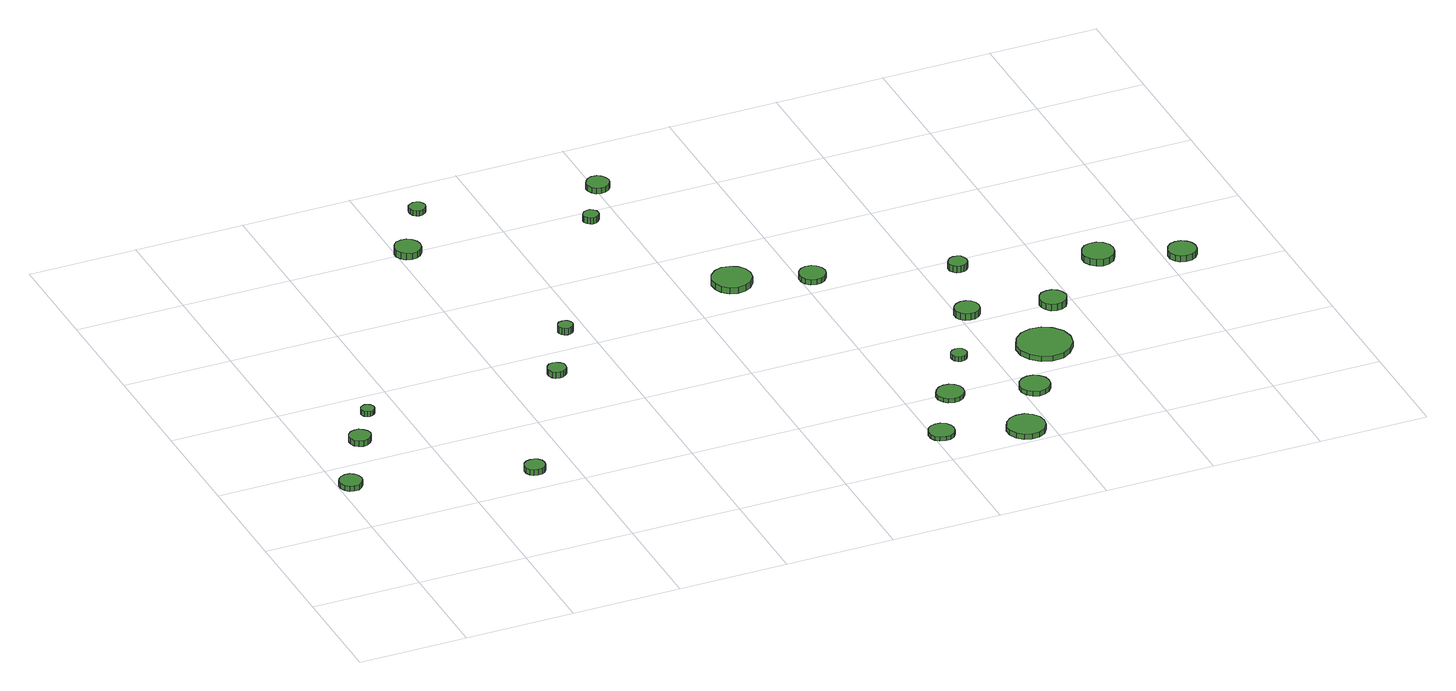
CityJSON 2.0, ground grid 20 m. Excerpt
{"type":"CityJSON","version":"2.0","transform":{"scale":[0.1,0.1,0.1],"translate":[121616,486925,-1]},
"CityObjects":{
"tree1":{"type":"SolitaryVegetationObject","attributes":{"function":"something"},"geometry":[{"type":"MultiSurface","lod":"1","boundaries":[[[0,1,2,3,4,5,6,7,8,9,10,11,12,13,14]],[[15,16,17,18,19,20,21,22,23,24,25,26,27,28,29]],[[0,29,28,1]],[[1,28,27,2]],[[2,27,26,3]],[[3,26,25,4]],[[4,25,24,5]],[[5,24,23,6]],[[6,23,22,7]],[[7,22,21,8]],[[8,21,20,9]],[[9,20,19,10]],[[10,19,18,11]],[[11,18,17,12]],[[12,17,16,13]],[[13,16,15,14]],[[14,15,29,0]]]}]},
"tree2":{"type":"SolitaryVegetationObject","attributes":{"function":"something"},"geometry":[{"type":"MultiSurface","lod":"1","boundaries":[[[30,31,32,33,34,35,36,37,38,39,40,41,42,43,44]],[[45,46,47,48,49,50,51,52,53,54,55,56,57,58,59]],[[30,59,58,31]],[[31,58,57,32]],[[32,57,56,33]],[[33,56,55,34]],[[34,55,54,35]],[[35,54,53,36]],[[36,53,52,37]],[[37,52,51,38]],[[38,51,50,39]],[[39,50,49,40]],[[40,49,48,41]],[[41,48,47,42]],[[42,47,46,43]],[[43,46,45,44]],[[44,45,59,30]]]}]},
"tree3":{"type":"SolitaryVegetationObject","attributes":{"function":"something"},"geometry":[{"type":"MultiSurface","lod":"1","boundaries":[[[60,61,62,63,64,65,66,67,68,69,70,71,72,73,74]],[[75,76,77,78,79,80,81,82,83,84,85,86,87,88,89]],[[60,89,88,61]],[[61,88,87,62]],[[62,87,86,63]],[[63,86,85,64]],[[64,85,84,65]],[[65,84,83,66]],[[66,83,82,67]],[[67,82,81,68]],[[68,81,80,69]],[[69,80,79,70]],[[70,79,78,71]],[[71,78,77,72]],[[72,77,76,73]],[[73,76,75,74]],[[74,75,89,60]]]}]},
"tree4":{"type":"SolitaryVegetationObject","attributes":{"function":"something"},"geometry":[{"type":"MultiSurface","lod":"1","boundaries":[[[90,91,92,93,94,95,96,97,98,99,100,101,102,103,104]],[[105,106,107,108,109,110,111,112,113,114,115,116,117,118,119]],[[90,119,118,91]],[[91,118,117,92]],[[92,117,116,93]],[[93,116,115,94]],[[94,115,114,95]],[[95,114,113,96]],[[96,113,112,97]],[[97,112,111,98]],[[98,111,110,99]],[[99,110,109,100]],[[100,109,108,101]],[[101,108,107,102]],[[102,107,106,103]],[[103,106,105,104]],[[104,105,119,90]]]}]},
"tree5":{"type":"SolitaryVegetationObject","attributes":{"function":"something"},"geometry":[{"type":"MultiSurface","lod":"1","boundaries":[[[120,121,122,123,124,125,126,127,128,129,130,131,132,133,134]],[[135,136,137,138,139,140,141,142,143,144,145,146,147,148,149]],[[120,149,148,121]],[[121,148,147,122]],[[122,147,146,123]],[[123,146,145,124]],[[124,145,144,125]],[[125,144,143,126]],[[126,143,142,127]],[[127,142,141,128]],[[128,141,140,129]],[[129,140,139,130]],[[130,139,138,131]],[[131,138,137,132]],[[132,137,136,133]],[[133,136,135,134]],[[134,135,149,120]]]}]},
"tree6":{"type":"SolitaryVegetationObject","attributes":{"function":"something"},"geometry":[{"type":"MultiSurface","lod":"1","boundaries":[[[150,151,152,153,154,155,156,157,158,159,160,161,162,163,164]],[[165,166,167,168,169,170,171,172,173,174,175,176,177,178,179]],[[150,179,178,151]],[[151,178,177,152]],[[152,177,176,153]],[[153,176,175,154]],[[154,175,174,155]],[[155,174,173,156]],[[156,173,172,157]],[[157,172,171,158]],[[158,171,170,159]],[[159,170,169,160]],[[160,169,168,161]],[[161,168,167,162]],[[162,167,166,163]],[[163,166,165,164]],[[164,165,179,150]]]}]},
"tree7":{"type":"SolitaryVegetationObject","attributes":{"function":"something"},"geometry":[{"type":"MultiSurface","lod":"1","boundaries":[[[180,181,182,183,184,185,186,187,188,189,190,191,192,193,194]],[[195,196,197,198,199,200,201,202,203,204,205,206,207,208,209]],[[180,209,208,181]],[[181,208,207,182]],[[182,207,206,183]],[[183,206,205,184]],[[184,205,204,185]],[[185,204,203,186]],[[186,203,202,187]],[[187,202,201,188]],[[188,201,200,189]],[[189,200,199,190]],[[190,199,198,191]],[[191,198,197,192]],[[192,197,196,193]],[[193,196,195,194]],[[194,195,209,180]]]}]},
"tree8":{"type":"SolitaryVegetationObject","attributes":{"function":"something"},"geometry":[{"type":"MultiSurface","lod":"1","boundaries":[[[210,211,212,213,214,215,216,217,218,219,220,221,222,223,224]],[[225,226,227,228,229,230,231,232,233,234,235,236,237,238,239]],[[210,239,238,211]],[[211,238,237,212]],[[212,237,236,213]],[[213,236,235,214]],[[214,235,234,215]],[[215,234,233,216]],[[216,233,232,217]],[[217,232,231,218]],[[218,231,230,219]],[[219,230,229,220]],[[220,229,228,221]],[[221,228,227,222]],[[222,227,226,223]],[[223,226,225,224]],[[224,225,239,210]]]}]},
"tree9":{"type":"SolitaryVegetationObject","attributes":{"function":"something"},"geometry":[{"type":"MultiSurface","lod":"1","boundaries":[[[240,241,242,243,244,245,246,247,248,249,250,251,252,253,254]],[[255,256,257,258,259,260,261,262,263,264,265,266,267,268,269]],[[240,269,268,241]],[[241,268,267,242]],[[242,267,266,243]],[[243,266,265,244]],[[244,265,264,245]],[[245,264,263,246]],[[246,263,262,247]],[[247,262,261,248]],[[248,261,260,249]],[[249,260,259,250]],[[250,259,258,251]],[[251,258,257,252]],[[252,257,256,253]],[[253,256,255,254]],[[254,255,269,240]]]}]},
"tree10":{"type":"SolitaryVegetationObject","attributes":{"function":"something"},"geometry":[{"type":"MultiSurface","lod":"1","boundaries":[[[270,271,272,273,274,275,276,277,278,279,280,281,282,283,284]],[[285,286,287,288,289,290,291,292,293,294,295,296,297,298,299]],[[270,299,298,271]],[[271,298,297,272]],[[272,297,296,273]],[[273,296,295,274]],[[274,295,294,275]],[[275,294,293,276]],[[276,293,292,277]],[[277,292,291,278]],[[278,291,290,279]],[[279,290,289,280]],[[280,289,288,281]],[[281,288,287,282]],[[282,287,286,283]],[[283,286,285,284]],[[284,285,299,270]]]}]},
"tree11":{"type":"SolitaryVegetationObject","attributes":{"function":"something"},"geometry":[{"type":"MultiSurface","lod":"1","boundaries":[[[300,301,302,303,304,305,306,307,308,309,310,311,312,313,314]],[[315,316,317,318,319,320,321,322,323,324,325,326,327,328,329]],[[300,329,328,301]],[[301,328,327,302]],[[302,327,326,303]],[[303,326,325,304]],[[304,325,324,305]],[[305,324,323,306]],[[306,323,322,307]],[[307,322,321,308]],[[308,321,320,309]],[[309,320,319,310]],[[310,319,318,311]],[[311,318,317,312]],[[312,317,316,313]],[[313,316,315,314]],[[314,315,329,300]]]}]},
"tree12":{"type":"SolitaryVegetationObject","attributes":{"function":"something"},"geometry":[{"type":"MultiSurface","lod":"1","boundaries":[[[330,331,332,333,334,335,336,337,338,339,340,341,342,343,344]],[[345,346,347,348,349,350,351,352,353,354,355,356,357,358,359]],[[330,359,358,331]],[[331,358,357,332]],[[332,357,356,333]],[[333,356,355,334]],[[334,355,354,335]],[[335,354,353,336]],[[336,353,352,337]],[[337,352,351,338]],[[338,351,350,339]],[[339,350,349,340]],[[340,349,348,341]],[[341,348,347,342]],[[342,347,346,343]],[[343,346,345,344]],[[344,345,359,330]]]}]},
"tree13":{"type":"SolitaryVegetationObject","attributes":{"function":"something"},"geometry":[{"type":"MultiSurface","lod":"1","boundaries":[[[360,361,362,363,364,365,366,367,368,369,370,371,372,373,374]],[[375,376,377,378,379,380,381,382,383,384,385,386,387,388,389]],[[360,389,388,361]],[[361,388,387,362]],[[362,387,386,363]],[[363,386,385,364]],[[364,385,384,365]],[[365,384,383,366]],[[366,383,382,367]],[[367,382,381,368]],[[368,381,380,369]],[[369,380,379,370]],[[370,379,378,371]],[[371,378,377,372]],[[372,377,376,373]],[[373,376,375,374]],[[374,375,389,360]]]}]},
"tree14":{"type":"SolitaryVegetationObject","attributes":{"function":"something"},"geometry":[{"type":"MultiSurface","lod":"1","boundaries":[[[390,391,392,393,394,395,396,397,398,399,400,401,402,403,404]],[[405,406,407,408,409,410,411,412,413,414,415,416,417,418,419]],[[390,419,418,391]],[[391,418,417,392]],[[392,417,416,393]],[[393,416,415,394]],[[394,415,414,395]],[[395,414,413,396]],[[396,413,412,397]],[[397,412,411,398]],[[398,411,410,399]],[[399,410,409,400]],[[400,409,408,401]],[[401,408,407,402]],[[402,407,406,403]],[[403,406,405,404]],[[404,405,419,390]]]}]},
"tree15":{"type":"SolitaryVegetationObject","attributes":{"function":"something"},"geometry":[{"type":"MultiSurface","lod":"1","boundaries":[[[420,421,422,423,424,425,426,427,428,429,430,431,432,433,434]],[[435,436,437,438,439,440,441,442,443,444,445,446,447,448,449]],[[420,449,448,421]],[[421,448,447,422]],[[422,447,446,423]],[[423,446,445,424]],[[424,445,444,425]],[[425,444,443,426]],[[426,443,442,427]],[[427,442,441,428]],[[428,441,440,429]],[[429,440,439,430]],[[430,439,438,431]],[[431,438,437,432]],[[432,437,436,433]],[[433,436,435,434]],[[434,435,449,420]]]}]},
"tree16":{"type":"SolitaryVegetationObject","attributes":{"function":"something"},"geometry":[{"type":"MultiSurface","lod":"1","boundaries":[[[450,451,452,453,454,455,456,457,458,459,460,461,462,463,464]],[[465,466,467,468,469,470,471,472,473,474,475,476,477,478,479]],[[450,479,478,451]],[[451,478,477,452]],[[452,477,476,453]],[[453,476,475,454]],[[454,475,474,455]],[[455,474,473,456]],[[456,473,472,457]],[[457,472,471,458]],[[458,471,470,459]],[[459,470,469,460]],[[460,469,468,461]],[[461,468,467,462]],[[462,467,466,463]],[[463,466,465,464]],[[464,465,479,450]]]}]},
"tree17":{"type":"SolitaryVegetationObject","attributes":{"function":"something"},"geometry":[{"type":"MultiSurface","lod":"1","boundaries":[[[480,481,482,483,484,485,486,487,488,489,490,491,492,493,494]],[[495,496,497,498,499,500,501,502,503,504,505,506,507,508,509]],[[480,509,508,481]],[[481,508,507,482]],[[482,507,506,483]],[[483,506,505,484]],[[484,505,504,485]],[[485,504,503,486]],[[486,503,502,487]],[[487,502,501,488]],[[488,501,500,489]],[[489,500,499,490]],[[490,499,498,491]],[[491,498,497,492]],[[492,497,496,493]],[[493,496,495,494]],[[494,495,509,480]]]}]},
"tree18":{"type":"SolitaryVegetationObject","attributes":{"function":"something"},"geometry":[{"type":"MultiSurface","lod":"1","boundaries":[[[510,511,512,513,514,515,516,517,518,519,520,521,522,523,524]],[[525,526,527,528,529,530,531,532,533,534,535,536,537,538,539]],[[510,539,538,511]],[[511,538,537,512]],[[512,537,536,513]],[[513,536,535,514]],[[514,535,534,515]],[[515,534,533,516]],[[516,533,532,517]],[[517,532,531,518]],[[518,531,530,519]],[[519,530,529,520]],[[520,529,528,521]],[[521,528,527,522]],[[522,527,526,523]],[[523,526,525,524]],[[524,525,539,510]]]}]},
"tree19":{"type":"SolitaryVegetationObject","attributes":{"function":"something"},"geometry":[{"type":"MultiSurface","lod":"1","boundaries":[[[540,541,542,543,544,545,546,547,548,549,550,551,552,553,554]],[[555,556,557,558,559,560,561,562,563,564,565,566,567,568,569]],[[540,569,568,541]],[[541,568,567,542]],[[542,567,566,543]],[[543,566,565,544]],[[544,565,564,545]],[[545,564,563,546]],[[546,563,562,547]],[[547,562,561,548]],[[548,561,560,549]],[[549,560,559,550]],[[550,559,558,551]],[[551,558,557,552]],[[552,557,556,553]],[[553,556,555,554]],[[554,555,569,540]]]}]},
"tree20":{"type":"SolitaryVegetationObject","attributes":{"function":"something"},"geometry":[{"type":"MultiSurface","lod":"1","boundaries":[[[570,571,572,573,574,575,576,577,578,579,580,581,582,583,584]],[[585,586,587,588,589,590,591,592,593,594,595,596,597,598,599]],[[570,599,598,571]],[[571,598,597,572]],[[572,597,596,573]],[[573,596,595,574]],[[574,595,594,575]],[[575,594,593,576]],[[576,593,592,577]],[[577,592,591,578]],[[578,591,590,579]],[[579,590,589,580]],[[580,589,588,581]],[[581,588,587,582]],[[582,587,586,583]],[[583,586,585,584]],[[584,585,599,570]]]}]},
"tree21":{"type":"SolitaryVegetationObject","attributes":{"function":"something"},"geometry":[{"type":"MultiSurface","lod":"1","boundaries":[[[600,601,602,603,604,605,606,607,608,609,610,611,612,613,614]],[[615,616,617,618,619,620,621,622,623,624,625,626,627,628,629]],[[600,629,628,601]],[[601,628,627,602]],[[602,627,626,603]],[[603,626,625,604]],[[604,625,624,605]],[[605,624,623,606]],[[606,623,622,607]],[[607,622,621,608]],[[608,621,620,609]],[[609,620,619,610]],[[610,619,618,611]],[[611,618,617,612]],[[612,617,616,613]],[[613,616,615,614]],[[614,615,629,600]]]}]},
"tree22":{"type":"SolitaryVegetationObject","attributes":{"function":"something"},"geometry":[{"type":"MultiSurface","lod":"1","boundaries":[[[630,631,632,633,634,635,636,637,638,639,640,641,642,643,644]],[[645,646,647,648,649,650,651,652,653,654,655,656,657,658,659]],[[630,659,658,631]],[[631,658,657,632]],[[632,657,656,633]],[[633,656,655,634]],[[634,655,654,635]],[[635,654,653,636]],[[636,653,652,637]],[[637,652,651,638]],[[638,651,650,639]],[[639,650,649,640]],[[640,649,648,641]],[[641,648,647,642]],[[642,647,646,643]],[[643,646,645,644]],[[644,645,659,630]]]}]},
"tree23":{"type":"SolitaryVegetationObject","attributes":{"function":"something"},"geometry":[{"type":"MultiSurface","lod":"1","boundaries":[[[660,661,662,663,664,665,666,667,668,669,670,671,672,673,674]],[[675,676,677,678,679,680,681,682,683,684,685,686,687,688,689]],[[660,689,688,661]],[[661,688,687,662]],[[662,687,686,663]],[[663,686,685,664]],[[664,685,684,665]],[[665,684,683,666]],[[666,683,682,667]],[[667,682,681,668]],[[668,681,680,669]],[[669,680,679,670]],[[670,679,678,671]],[[671,678,677,672]],[[672,677,676,673]],[[673,676,675,674]],[[674,675,689,660]]]}]}
},
"vertices":[
[43,340,16],[41,349,16],[36,356,16],[29,360,16],[20,361,16],[12,358,16],[6,353,16],[2,345,16],[2,336,16],[6,328,16],[12,322,16],[20,320,16],[29,320,16],[36,325,16],[41,332,16],[41,332,6],[36,325,6],[29,320,6],[20,320,6],[12,322,6],[6,328,6],[2,336,6],[2,345,6],[6,353,6],[12,358,6],[20,361,6],[29,360,6],[36,356,6],[41,349,6],[43,340,6],
[116,468,17],[114,476,17],[109,482,17],[102,487,17],[94,487,17],[86,485,17],[80,479,17],[77,472,17],[77,464,17],[80,456,17],[86,451,17],[94,448,17],[102,449,17],[109,453,17],[114,460,17],[114,460,6],[109,453,6],[102,449,6],[94,448,6],[86,451,6],[80,456,6],[77,464,6],[77,472,6],[80,479,6],[86,485,6],[94,487,6],[102,487,6],[109,482,6],[114,476,6],[116,468,6],
[157,545,16],[156,550,16],[153,554,16],[149,557,16],[144,558,16],[139,556,16],[135,553,16],[133,548,16],[133,543,16],[135,538,16],[139,535,16],[144,533,16],[149,534,16],[153,536,16],[156,540,16],[156,540,6],[153,536,6],[149,534,6],[144,533,6],[139,535,6],[135,538,6],[133,543,6],[133,548,6],[135,553,6],[139,556,6],[144,558,6],[149,557,6],[153,554,6],[156,550,6],[157,545,6],
[349,258,17],[348,266,17],[343,272,17],[337,275,17],[329,276,17],[322,274,17],[316,269,17],[313,262,17],[313,254,17],[316,247,17],[322,242,17],[329,240,17],[337,241,17],[343,244,17],[348,251,17],[348,251,6],[343,244,6],[337,241,6],[329,240,6],[322,242,6],[316,247,6],[313,254,6],[313,262,6],[316,269,6],[322,274,6],[329,276,6],[337,275,6],[343,272,6],[348,266,6],[349,258,6],
[511,534,18],[510,541,18],[506,546,18],[499,550,18],[493,551,18],[486,549,18],[481,544,18],[478,538,18],[478,531,18],[481,524,18],[486,520,18],[493,517,18],[499,518,18],[506,522,18],[510,527,18],[510,527,6],[506,522,6],[499,518,6],[493,517,6],[486,520,6],[481,524,6],[478,531,6],[478,538,6],[481,544,6],[486,549,6],[493,551,6],[499,550,6],[506,546,6],[510,541,6],[511,534,6],
[445,1001,19],[443,1010,19],[437,1019,19],[429,1024,19],[419,1025,19],[409,1022,19],[402,1015,19],[398,1006,19],[398,996,19],[402,987,19],[409,980,19],[419,977,19],[429,978,19],[437,983,19],[443,991,19],[443,991,6],[437,983,6],[429,978,6],[419,977,6],[409,980,6],[402,987,6],[398,996,6],[398,1006,6],[402,1015,6],[409,1022,6],[419,1025,6],[429,1024,6],[437,1019,6],[443,1010,6],[445,1001,6],
[575,648,24],[573,654,24],[570,658,24],[565,661,24],[560,661,24],[554,660,24],[550,656,24],[548,651,24],[548,645,24],[550,640,24],[554,637,24],[560,635,24],[565,635,24],[570,638,24],[573,643,24],[573,643,11],[570,638,11],[565,635,11],[560,635,11],[554,637,11],[550,640,11],[548,645,11],[548,651,11],[550,656,11],[554,660,11],[560,661,11],[565,661,11],[570,658,11],[573,654,11],[575,648,11],
[507,1119,16],[505,1125,16],[502,1131,16],[496,1134,16],[490,1134,16],[484,1132,16],[479,1128,16],[477,1122,16],[477,1116,16],[479,1110,16],[484,1106,16],[490,1104,16],[496,1105,16],[502,1108,16],[505,1113,16],[505,1113,6],[502,1108,6],[496,1105,6],[490,1104,6],[484,1106,6],[479,1110,6],[477,1116,6],[477,1122,6],[479,1128,6],[484,1132,6],[490,1134,6],[496,1134,6],[502,1131,6],[505,1125,6],[507,1119,6],
[1038,81,16],[1036,90,16],[1031,98,16],[1022,103,16],[1013,104,16],[1003,101,16],[996,95,16],[992,86,16],[992,76,16],[996,67,16],[1003,61,16],[1013,58,16],[1022,59,16],[1031,64,16],[1036,72,16],[1036,72,8],[1031,64,8],[1022,59,8],[1013,58,8],[1003,61,8],[996,67,8],[992,76,8],[992,86,8],[996,95,8],[1003,101,8],[1013,104,8],[1022,103,8],[1031,98,8],[1036,90,8],[1038,81,8],
[764,967,22],[763,973,22],[759,978,22],[754,981,22],[748,981,22],[743,979,22],[739,976,22],[736,970,22],[736,964,22],[739,959,22],[743,955,22],[748,953,22],[754,954,22],[759,957,22],[763,962,22],[763,962,10],[759,957,10],[754,954,10],[748,953,10],[743,955,10],[739,959,10],[736,964,10],[736,970,10],[739,976,10],[743,979,10],[748,981,10],[754,981,10],[759,978,10],[763,973,10],[764,967,10],
[925,685,18],[922,700,18],[913,712,18],[900,719,18],[885,721,18],[871,716,18],[860,706,18],[854,692,18],[854,677,18],[860,664,18],[871,654,18],[885,649,18],[900,651,18],[913,658,18],[922,670,18],[922,670,6],[913,658,6],[900,651,6],[885,649,6],[871,654,6],[860,664,6],[854,677,6],[854,692,6],[860,706,6],[871,716,6],[885,721,6],[900,719,6],[913,712,6],[922,700,6],[925,685,6],
[827,1066,17],[825,1074,17],[820,1082,17],[813,1086,17],[804,1087,17],[796,1084,17],[790,1078,17],[786,1070,17],[786,1062,17],[790,1054,17],[796,1048,17],[804,1045,17],[813,1046,17],[820,1051,17],[825,1058,17],[825,1058,6],[820,1051,6],[813,1046,6],[804,1045,6],[796,1048,6],[790,1054,6],[786,1062,6],[786,1070,6],[790,1078,6],[796,1084,6],[804,1087,6],[813,1086,6],[820,1082,6],[825,1074,6],[827,1066,6],
[1105,193,15],[1103,203,15],[1097,211,15],[1088,216,15],[1078,217,15],[1068,214,15],[1061,207,15],[1056,198,15],[1056,188,15],[1061,178,15],[1068,172,15],[1078,168,15],[1088,170,15],[1097,175,15],[1103,183,15],[1103,183,7],[1097,175,7],[1088,170,7],[1078,168,7],[1068,172,7],[1061,178,7],[1056,188,7],[1056,198,7],[1061,207,7],[1068,214,7],[1078,217,7],[1088,216,7],[1097,211,7],[1103,203,7],[1105,193,7],
[1189,39,17],[1186,53,17],[1178,64,17],[1166,72,17],[1151,73,17],[1138,69,17],[1127,59,17],[1121,46,17],[1121,32,17],[1127,19,17],[1138,9,17],[1151,5,17],[1166,6,17],[1178,13,17],[1186,25,17],[1186,25,7],[1178,13,7],[1166,6,7],[1151,5,7],[1138,9,7],[1127,19,7],[1121,32,7],[1121,46,7],[1127,59,7],[1138,69,7],[1151,73,7],[1166,72,7],[1178,64,7],[1186,53,7],[1189,39,7],
[1046,645,16],[1044,655,16],[1038,663,16],[1030,668,16],[1020,669,16],[1010,666,16],[1003,659,16],[999,650,16],[999,640,16],[1003,631,16],[1010,624,16],[1020,621,16],[1030,622,16],[1038,627,16],[1044,635,16],[1044,635,6],[1038,627,6],[1030,622,6],[1020,621,6],[1010,624,6],[1003,631,6],[999,640,6],[999,650,6],[1003,659,6],[1010,666,6],[1020,669,6],[1030,668,6],[1038,663,6],[1044,655,6],[1046,645,6],
[1161,304,15],[1159,310,15],[1156,315,15],[1150,318,15],[1144,318,15],[1139,316,15],[1134,312,15],[1132,307,15],[1132,301,15],[1134,295,15],[1139,291,15],[1144,289,15],[1150,290,15],[1156,293,15],[1159,298,15],[1159,298,6],[1156,293,6],[1150,290,6],[1144,289,6],[1139,291,6],[1134,295,6],[1132,301,6],[1132,307,6],[1134,312,6],[1139,316,6],[1144,318,6],[1150,318,6],[1156,315,6],[1159,310,6],[1161,304,6],
[1251,159,15],[1249,170,15],[1242,179,15],[1232,185,15],[1221,186,15],[1210,182,15],[1202,175,15],[1197,164,15],[1197,153,15],[1202,143,15],[1210,135,15],[1221,131,15],[1232,133,15],[1242,138,15],[1249,147,15],[1249,147,6],[1242,138,6],[1232,133,6],[1221,131,6],[1210,135,6],[1202,143,6],[1197,153,6],[1197,164,6],[1202,175,6],[1210,182,6],[1221,186,6],[1232,185,6],[1242,179,6],[1249,170,6],[1251,159,6],
[1239,429,19],[1237,438,19],[1231,446,19],[1223,450,19],[1214,451,19],[1205,448,19],[1198,442,19],[1194,434,19],[1194,424,19],[1198,416,19],[1205,410,19],[1214,407,19],[1223,408,19],[1231,412,19],[1237,420,19],[1237,420,6],[1231,412,6],[1223,408,6],[1214,407,6],[1205,410,6],[1198,416,6],[1194,424,6],[1194,434,6],[1198,442,6],[1205,448,6],[1214,451,6],[1223,450,6],[1231,446,6],[1237,438,6],[1239,429,6],
[1343,276,16],[1339,296,16],[1326,313,16],[1309,323,16],[1288,325,16],[1269,319,16],[1254,305,16],[1245,286,16],[1245,266,16],[1254,247,16],[1269,233,16],[1288,227,16],[1309,229,16],[1326,239,16],[1339,256,16],[1339,256,6],[1326,239,6],[1309,229,6],[1288,227,6],[1269,233,6],[1254,247,6],[1245,266,6],[1245,286,6],[1254,305,6],[1269,319,6],[1288,325,6],[1309,323,6],[1326,313,6],[1339,296,6],[1343,276,6],
[1278,570,22],[1277,577,22],[1273,583,22],[1267,586,22],[1260,587,22],[1253,585,22],[1248,580,22],[1245,574,22],[1245,566,22],[1248,560,22],[1253,555,22],[1260,553,22],[1267,554,22],[1273,557,22],[1277,563,22],[1277,563,9],[1273,557,9],[1267,554,9],[1260,553,9],[1253,555,9],[1248,560,9],[1245,566,9],[1245,574,9],[1248,580,9],[1253,585,9],[1260,587,9],[1267,586,9],[1273,583,9],[1277,577,9],[1278,570,9],
[1389,399,20],[1386,409,20],[1381,417,20],[1372,422,20],[1362,423,20],[1352,420,20],[1345,413,20],[1341,404,20],[1341,394,20],[1345,385,20],[1352,378,20],[1362,375,20],[1372,376,20],[1381,381,20],[1386,389,20],[1386,389,7],[1381,381,7],[1372,376,7],[1362,375,7],[1352,378,7],[1345,385,7],[1341,394,7],[1341,404,7],[1345,413,7],[1352,420,7],[1362,423,7],[1372,422,7],[1381,417,7],[1386,409,7],[1389,399,7],
[1526,508,19],[1524,520,19],[1517,530,19],[1506,536,19],[1494,537,19],[1483,534,19],[1474,525,19],[1469,514,19],[1469,502,19],[1474,491,19],[1483,483,19],[1494,479,19],[1506,481,19],[1517,487,19],[1524,497,19],[1524,497,6],[1517,487,6],[1506,481,6],[1494,479,6],[1483,483,6],[1474,491,6],[1469,502,6],[1469,514,6],[1474,525,6],[1483,534,6],[1494,537,6],[1506,536,6],[1517,530,6],[1524,520,6],[1526,508,6],
[1659,461,17],[1657,471,17],[1651,479,17],[1642,485,17],[1631,486,17],[1621,483,17],[1614,476,17],[1609,466,17],[1609,455,17],[1614,446,17],[1621,439,17],[1631,436,17],[1642,437,17],[1651,442,17],[1657,450,17],[1657,450,5],[1651,442,5],[1642,437,5],[1631,436,5],[1621,439,5],[1614,446,5],[1609,455,5],[1609,466,5],[1614,476,5],[1621,483,5],[1631,486,5],[1642,485,5],[1651,479,5],[1657,471,5],[1659,461,5]
]}
